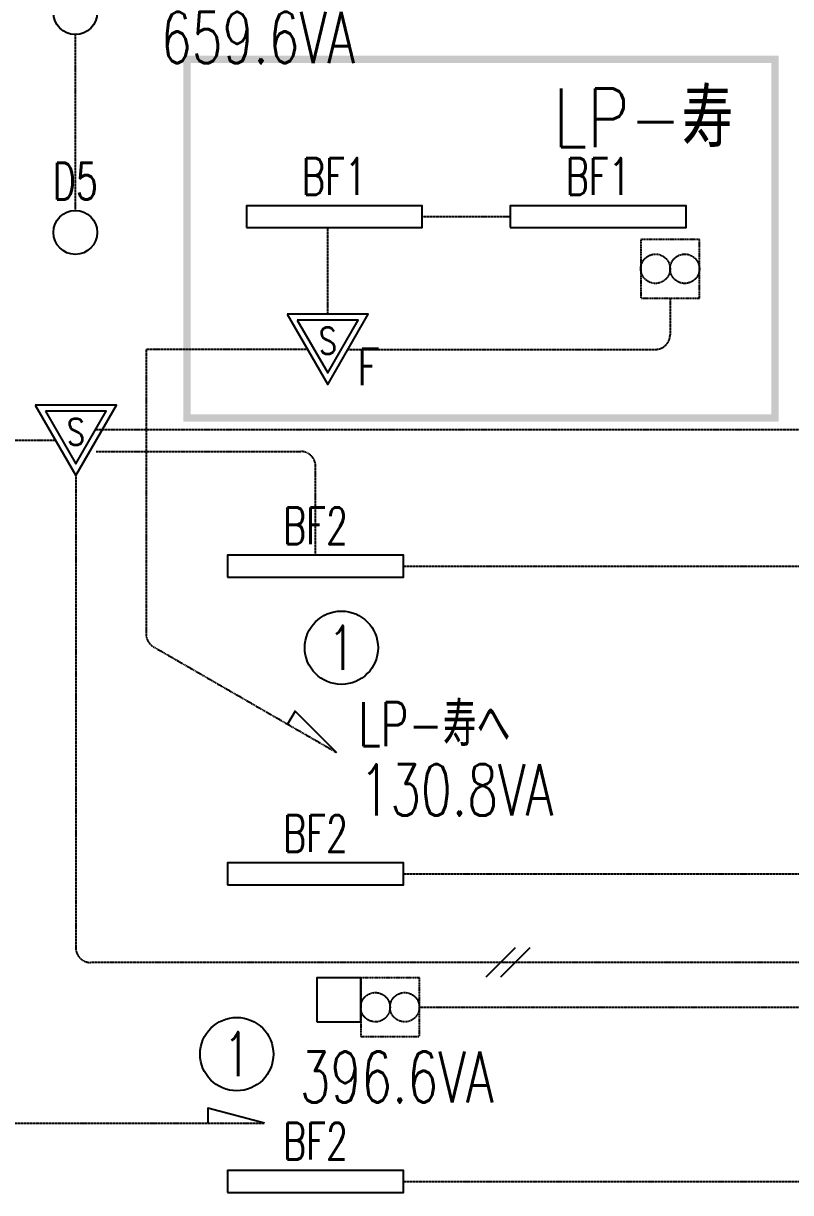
# Model space of a CAD drawing. Header units: millimetres. Extents: x 3999 to 176614, y 1464 to 57550.
# Drawn here: x 113550 to 118784, y 21460 to 29437 of the extents above; entities that cross this region are included whole.
import ezdxf
from ezdxf.enums import TextEntityAlignment as Align

# ---------------------------------------------------------------- set-up
doc = ezdxf.new("R2010")
doc.units = ezdxf.units.MM
doc.header["$LTSCALE"] = 0.2
doc.set_wipeout_variables(frame=1)
for name, pattern in [('CENTER', [50.8, 31.75, -6.35, 6.35, -6.35]), ('HIDDEN', [9.525, 6.35, -3.175]), ('PHANTOM', [63.5, 31.75, -6.35, 6.35, -6.35, 6.35, -6.35])]:
    doc.linetypes.add(name, pattern=pattern)
for name, color, linetype in [('1_シンボル', 2, 'Continuous'), ('1_乗数', 3, 'Continuous'), ('1_回路番号', 4, 'Continuous'), ('1_文字', 3, 'Continuous'), ('1_機器', 7, 'HIDDEN'), ('1_配線_1', 1, 'Continuous'), ('1_配線_4', 1, 'CENTER'), ('1_電源区画', 4, 'Continuous')]:
    doc.layers.add(name, color=color, linetype=linetype)
doc.layers.add('kakure', color=170, linetype='Continuous', plot=False)
doc.styles.add('S', font='simplex.shx', dxfattribs={"width": 0.7, "height": 300, "bigfont": 'extfont2.shx'})
doc.styles.get("Standard").update_dxf_attribs({"font": 'simplex.shx', "width": 0.8, "bigfont": 'extfont2.shx'})

# ---------------------------------------------------------------- blocks, each defined once
blk = doc.blocks.new('L-40WX1B')
at = {"color": 0, "linetype": 'ByBlock'}
blk.add_lwpolyline([(-600, -75), (600, -75), (600, 75), (-600, 75)], close=True, dxfattribs=at)
blk = doc.blocks.new('BF1')
at = {"layer": '1_シンボル', "linetype": 'Continuous', "lineweight": -3}
blk.add_blockref('L-40WX1B', (0, 0), dxfattribs=at)
at = {"layer": 'kakure', "width": 0.7}
blk.add_text('BF1', height=250, dxfattribs=at).set_placement((0, 275), align=Align.MIDDLE)
blk = doc.blocks.new('L-熱ｾﾝｻｰ親')
at = {"color": 0, "linetype": 'ByBlock'}
for points in [[(-277.1, 480), (0, 0), (277.1, 480)], [(-207.8, 440), (0, 80), (207.8, 440)]]:
    blk.add_lwpolyline(points, close=True, dxfattribs=at)
at = {"color": 0, "linetype": 'ByBlock', "width": 0.8}
blk.add_text('S', height=180, dxfattribs=at).set_placement((0, 208.6), align=Align.CENTER)
blk = doc.blocks.new('BF2')
at = {"layer": '1_シンボル', "linetype": 'Continuous', "lineweight": -3}
blk.add_blockref('L-40WX1B', (0, 0), dxfattribs=at)
at = {"layer": 'kakure', "width": 0.7}
blk.add_text('BF2', height=250, dxfattribs=at).set_placement((0, 275), align=Align.MIDDLE)
blk = doc.blocks.new('換気扇')
at = {"color": 0}
blk.add_lwpolyline([(-200, -200), (200, -200), (200, 200), (-200, 200)], close=True, dxfattribs=at)
for centre in [(-100, 0), (100, 0)]:
    blk.add_circle(centre, 100, dxfattribs=at)
blk = doc.blocks.new('C-ｼﾞｬﾝｸｼｮﾝﾎﾞｯｸｽ')
at = {"color": 0, "linetype": 'ByBlock'}
blk.add_lwpolyline([(-150, -150), (150, -150), (150, 150), (-150, 150)], close=True, dxfattribs=at)
blk = doc.blocks.new('L-DL')
at = {"color": 0, "linetype": 'ByBlock'}
blk.add_circle((0, 0), 150, dxfattribs=at)
blk = doc.blocks.new('D5')
at = {"layer": '1_シンボル', "linetype": 'Continuous', "lineweight": -3, "transparency": 33554687}
blk.add_blockref('L-DL', (0, 0), dxfattribs=at)
at = {"layer": 'kakure', "width": 0.7}
blk.add_text('D5', height=250, dxfattribs=at).set_placement((0, 350), align=Align.MIDDLE)

msp = doc.modelspace()

# ---------------------------------------------------------------- linework, layer by layer
at = {"layer": '1_乗数', "linetype": 'Continuous', "lineweight": -3}
for p, q in [((116903.9, 23130.3), (116703.8, 22930.2)), ((117003.9, 23130.3), (116803.8, 22930.2))]:
    msp.add_line(p, q, dxfattribs=at)
at = {"layer": '1_配線_1'}
for points in [[(115686.1, 24463), (115403.2, 24745.8), (115351.5, 24656.2)], [(115193.7, 21933.6), (114807.3, 22037.1), (114807.3, 21933.6)]]:
    msp.add_lwpolyline(points, dxfattribs=at)
at = {"layer": '1_配線_4'}
for p, q in [((113904, 28161.2), (113904, 29361.2)), ((116271, 28118.7), (116871, 28118.7)), ((115625.6, 27453), (115625.6, 28043.7)), ((117961.6, 27563.3), (117961.6, 27313)), ((115487, 27213), (114387, 27213)), ((114387, 27213), (114387, 25270.7)), ((115764.2, 27213), (117861.6, 27213)), ((114046, 26666.7), (120213.5, 26666.7)), ((113768.8, 26591.7), (113468.8, 26591.7)), ((114046, 26516.7), (115442.6, 26516.7)), ((115542.6, 25810), (115542.6, 26416.7)), ((113907.4, 26351.7), (113907.4, 23130.2)), ((116142.6, 25735), (118942.6, 25735)), ((114437, 25184.1), (115686.1, 24463)), ((116142.6, 23635), (118942.6, 23635)), ((119095, 23030.2), (114007.4, 23030.2)), ((116250.8, 22724.9), (119098.9, 22724.9)), ((113468.8, 21933.6), (115193.7, 21933.6)), ((116142.6, 21535), (118942.6, 21535))]:
    msp.add_line(p, q, dxfattribs=at)
for centre, start, end in [((117861.6, 27313), 270, 0), ((115442.6, 26416.7), 0, 90), ((114487, 25270.7), 180, 240), ((114007.4, 23130.2), 180, 270)]:
    msp.add_arc(centre, 100, start, end, dxfattribs=at)
at = {"layer": '1_電源区画', "linetype": 'PHANTOM', "const_width": 50}
msp.add_lwpolyline([(118677.3, 26745), (114664.8, 26745), (114664.8, 29192.5), (118677.3, 29192.5)], close=True, dxfattribs=at)

# ---------------------------------------------------------------- block references
at = {"layer": '1_シンボル'}
for name, p in [('D5', (113904, 29511.2)), ('D5', (113904, 28011.2)), ('BF1', (115671, 28118.7)), ('BF1', (117471, 28118.7)), ('BF2', (115542.6, 25735)), ('BF2', (115542.6, 23635)), ('BF2', (115542.6, 21535))]:
    msp.add_blockref(name, p, dxfattribs=at)
at = {"layer": '1_シンボル', "lineweight": -3}
for p in [(115625.6, 26973), (113907.4, 26351.7)]:
    msp.add_blockref('L-熱ｾﾝｻｰ親', p, dxfattribs=at)
at = {"layer": '1_シンボル', "linetype": 'Continuous'}
msp.add_blockref('C-ｼﾞｬﾝｸｼｮﾝﾎﾞｯｸｽ', (115700.8, 22774.9), dxfattribs=at)
at = {"layer": '1_機器'}
for p in [(117961.6, 27763.3), (116050.8, 22724.9)]:
    msp.add_blockref('換気扇', p, dxfattribs=at)

# ---------------------------------------------------------------- texts
at = {"layer": '1_文字', "lineweight": -3, "width": 0.8}
msp.add_text('F', height=250, dxfattribs=at).set_placement((115825.6, 26893), align=Align.BOTTOM_LEFT)
at = {"layer": '1_文字', "color": 3, "lineweight": -3, "style": 'S', "width": 0.7}
msp.add_text('LP-寿へ', height=300, dxfattribs=at).set_placement((115834.2, 24506.1))
at = {"layer": '1_電源区画', "width": 0.8}
msp.add_text('LP-寿', height=400, dxfattribs=at).set_placement((117777.3, 28792.5), align=Align.MIDDLE_CENTER)
at = {"layer": 'kakure', "color": 210, "lineweight": -3, "width": 0.7}
for s, p in [('659.6VA', (114488, 29165.5)), ('130.8VA', (115842.2, 24032.1)), ('396.6VA', (115434.7, 22073.9))]:
    msp.add_text(s, height=350, dxfattribs=at).set_placement(p)

# ---------------------------------------------------------------- wipeouts: each hides what was drawn before it
msp.add_wipeout([(115004.3, 22696.6), (115002.5, 22696.6), (115000.6, 22696.6), (114998.8, 22696.6), (114997, 22696.5), (114995.1, 22696.5), (114993.3, 22696.4), (114991.5, 22696.3), (114989.6, 22696.2), (114987.8, 22696.1), (114986, 22696), (114984.1, 22695.9), (114982.3, 22695.7), (114980.5, 22695.6), (114978.7, 22695.4), (114976.8, 22695.3), (114975, 22695.1), (114973.2, 22694.9), (114971.4, 22694.7), (114969.6, 22694.5), (114967.7, 22694.2), (114965.9, 22694), (114964.1, 22693.7), (114962.3, 22693.5), (114960.5, 22693.2), (114958.7, 22692.9), (114956.9, 22692.6), (114955.1, 22692.3), (114953.2, 22692), (114951.4, 22691.6), (114949.6, 22691.3), (114947.8, 22690.9), (114946.1, 22690.6), (114944.3, 22690.2), (114942.5, 22689.8), (114940.7, 22689.4), (114938.9, 22689), (114937.1, 22688.6), (114935.3, 22688.2), (114933.6, 22687.7), (114931.8, 22687.3), (114930, 22686.8), (114928.2, 22686.3), (114926.5, 22685.8), (114924.7, 22685.3), (114922.9, 22684.8), (114921.2, 22684.3), (114919.4, 22683.7), (114917.7, 22683.2), (114915.9, 22682.6), (114914.2, 22682.1), (114912.5, 22681.5), (114910.7, 22680.9), (114909, 22680.3), (114907.3, 22679.7), (114905.5, 22679.1), (114903.8, 22678.5), (114902.1, 22677.8), (114900.4, 22677.2), (114898.7, 22676.5), (114897, 22675.8), (114895.3, 22675.1), (114893.6, 22674.4), (114891.9, 22673.7), (114890.2, 22673), (114888.5, 22672.3), (114886.8, 22671.6), (114885.2, 22670.8), (114883.5, 22670), (114881.8, 22669.3), (114880.2, 22668.5), (114878.5, 22667.7), (114876.9, 22666.9), (114875.2, 22666.1), (114873.6, 22665.3), (114872, 22664.4), (114870.3, 22663.6), (114868.7, 22662.7), (114867.1, 22661.9), (114865.5, 22661), (114863.9, 22660.1), (114862.3, 22659.2), (114860.7, 22658.3), (114859.1, 22657.4), (114857.5, 22656.5), (114855.9, 22655.6), (114854.4, 22654.6), (114852.8, 22653.7), (114851.2, 22652.7), (114849.7, 22651.7), (114848.1, 22650.7), (114846.6, 22649.8), (114845.1, 22648.8), (114843.5, 22647.7), (114842, 22646.7), (114840.5, 22645.7), (114839, 22644.7), (114837.5, 22643.6), (114836, 22642.5), (114834.5, 22641.5), (114833, 22640.4), (114831.5, 22639.3), (114830.1, 22638.2), (114828.6, 22637.1), (114827.2, 22636), (114825.7, 22634.9), (114824.3, 22633.7), (114822.8, 22632.6), (114821.4, 22631.5), (114820, 22630.3), (114818.6, 22629.1), (114817.2, 22627.9), (114815.8, 22626.8), (114814.4, 22625.6), (114813, 22624.4), (114811.6, 22623.2), (114810.3, 22621.9), (114808.9, 22620.7), (114807.6, 22619.5), (114806.2, 22618.2), (114804.9, 22617), (114803.5, 22615.7), (114802.2, 22614.4), (114800.9, 22613.2), (114799.6, 22611.9), (114798.3, 22610.6), (114797, 22609.3), (114795.7, 22608), (114794.5, 22606.6), (114793.2, 22605.3), (114792, 22604), (114790.7, 22602.6), (114789.5, 22601.3), (114788.2, 22599.9), (114787, 22598.5), (114785.8, 22597.2), (114784.6, 22595.8), (114783.4, 22594.4), (114782.2, 22593), (114781.1, 22591.6), (114779.9, 22590.2), (114778.7, 22588.8), (114777.6, 22587.3), (114776.4, 22585.9), (114775.3, 22584.5), (114774.2, 22583), (114773.1, 22581.6), (114772, 22580.1), (114770.9, 22578.6), (114769.8, 22577.2), (114768.7, 22575.7), (114767.6, 22574.2), (114766.6, 22572.7), (114765.5, 22571.2), (114764.5, 22569.7), (114763.5, 22568.2), (114762.4, 22566.6), (114761.4, 22565.1), (114760.4, 22563.6), (114759.4, 22562), (114758.4, 22560.5), (114757.5, 22558.9), (114756.5, 22557.4), (114755.6, 22555.8), (114754.6, 22554.2), (114753.7, 22552.7), (114752.8, 22551.1), (114751.8, 22549.5), (114750.9, 22547.9), (114750.1, 22546.3), (114749.2, 22544.7), (114748.3, 22543.1), (114747.4, 22541.5), (114746.6, 22539.8), (114745.7, 22538.2), (114744.9, 22536.6), (114744.1, 22534.9), (114743.3, 22533.3), (114742.5, 22531.6), (114741.7, 22530), (114740.9, 22528.3), (114740.1, 22526.7), (114739.4, 22525), (114738.6, 22523.3), (114737.9, 22521.7), (114737.2, 22520), (114736.4, 22518.3), (114735.7, 22516.6), (114735, 22514.9), (114734.4, 22513.2), (114733.7, 22511.5), (114733, 22509.8), (114732.4, 22508.1), (114731.7, 22506.4), (114731.1, 22504.6), (114730.5, 22502.9), (114729.9, 22501.2), (114729.3, 22499.5), (114728.7, 22497.7), (114728.1, 22496), (114727.5, 22494.2), (114727, 22492.5), (114726.4, 22490.7), (114725.9, 22489), (114725.4, 22487.2), (114724.9, 22485.5), (114724.4, 22483.7), (114723.9, 22481.9), (114723.4, 22480.2), (114722.9, 22478.4), (114722.5, 22476.6), (114722, 22474.8), (114721.6, 22473.1), (114721.2, 22471.3), (114720.8, 22469.5), (114720.4, 22467.7), (114720, 22465.9), (114719.6, 22464.1), (114719.2, 22462.3), (114718.9, 22460.5), (114718.5, 22458.7), (114718.2, 22456.9), (114717.9, 22455.1), (114717.6, 22453.3), (114717.3, 22451.5), (114717, 22449.7), (114716.7, 22447.9), (114716.4, 22446.1), (114716.2, 22444.3), (114715.9, 22442.4), (114715.7, 22440.6), (114715.5, 22438.8), (114715.3, 22437), (114715.1, 22435.2), (114714.9, 22433.3), (114714.7, 22431.5), (114714.6, 22429.7), (114714.4, 22427.9), (114714.3, 22426), (114714.2, 22424.2), (114714.1, 22422.4), (114713.9, 22420.5), (114713.9, 22418.7), (114713.8, 22416.9), (114713.7, 22415.1), (114713.6, 22413.2), (114713.6, 22411.4), (114713.6, 22409.6), (114713.5, 22407.7), (114713.5, 22405.9), (114713.5, 22404.1), (114713.5, 22402.2), (114713.6, 22400.4), (114713.6, 22398.6), (114713.6, 22396.7), (114713.7, 22394.9), (114713.8, 22393.1), (114713.9, 22391.2), (114713.9, 22389.4), (114714.1, 22387.6), (114714.2, 22385.7), (114714.3, 22383.9), (114714.4, 22382.1), (114714.6, 22380.3), (114714.7, 22378.4), (114714.9, 22376.6), (114715.1, 22374.8), (114715.3, 22373), (114715.5, 22371.1), (114715.7, 22369.3), (114715.9, 22367.5), (114716.2, 22365.7), (114716.4, 22363.9), (114716.7, 22362.1), (114717, 22360.3), (114717.3, 22358.4), (114717.6, 22356.6), (114717.9, 22354.8), (114718.2, 22353), (114718.5, 22351.2), (114718.9, 22349.4), (114719.2, 22347.6), (114719.6, 22345.8), (114720, 22344), (114720.4, 22342.2), (114720.8, 22340.5), (114721.2, 22338.7), (114721.6, 22336.9), (114722, 22335.1), (114722.5, 22333.3), (114722.9, 22331.6), (114723.4, 22329.8), (114723.9, 22328), (114724.4, 22326.2), (114724.9, 22324.5), (114725.4, 22322.7), (114725.9, 22321), (114726.4, 22319.2), (114727, 22317.5), (114727.5, 22315.7), (114728.1, 22314), (114728.7, 22312.2), (114729.3, 22310.5), (114729.9, 22308.8), (114730.5, 22307), (114731.1, 22305.3), (114731.7, 22303.6), (114732.4, 22301.9), (114733, 22300.2), (114733.7, 22298.5), (114734.4, 22296.8), (114735, 22295.1), (114735.7, 22293.4), (114736.4, 22291.7), (114737.2, 22290), (114737.9, 22288.3), (114738.6, 22286.6), (114739.4, 22284.9), (114740.1, 22283.3), (114740.9, 22281.6), (114741.7, 22280), (114742.5, 22278.3), (114743.3, 22276.7), (114744.1, 22275), (114744.9, 22273.4), (114745.7, 22271.7), (114746.6, 22270.1), (114747.4, 22268.5), (114748.3, 22266.9), (114749.2, 22265.3), (114750.1, 22263.7), (114750.9, 22262.1), (114751.8, 22260.5), (114752.8, 22258.9), (114753.7, 22257.3), (114754.6, 22255.7), (114755.6, 22254.1), (114756.5, 22252.6), (114757.5, 22251), (114758.4, 22249.5), (114759.4, 22247.9), (114760.4, 22246.4), (114761.4, 22244.8), (114762.4, 22243.3), (114763.5, 22241.8), (114764.5, 22240.3), (114765.5, 22238.8), (114766.6, 22237.3), (114767.6, 22235.8), (114768.7, 22234.3), (114769.8, 22232.8), (114770.9, 22231.3), (114772, 22229.9), (114773.1, 22228.4), (114774.2, 22226.9), (114775.3, 22225.5), (114776.4, 22224), (114777.6, 22222.6), (114778.7, 22221.2), (114779.9, 22219.8), (114781.1, 22218.4), (114782.2, 22216.9), (114783.4, 22215.6), (114784.6, 22214.2), (114785.8, 22212.8), (114787, 22211.4), (114788.2, 22210), (114789.5, 22208.7), (114790.7, 22207.3), (114792, 22206), (114793.2, 22204.6), (114794.5, 22203.3), (114795.7, 22202), (114797, 22200.7), (114798.3, 22199.4), (114799.6, 22198.1), (114800.9, 22196.8), (114802.2, 22195.5), (114803.5, 22194.2), (114804.9, 22193), (114806.2, 22191.7), (114807.6, 22190.5), (114808.9, 22189.2), (114810.3, 22188), (114811.6, 22186.8), (114813, 22185.6), (114814.4, 22184.4), (114815.8, 22183.2), (114817.2, 22182), (114818.6, 22180.8), (114820, 22179.7), (114821.4, 22178.5), (114822.8, 22177.3), (114824.3, 22176.2), (114825.7, 22175.1), (114827.2, 22174), (114828.6, 22172.8), (114830.1, 22171.7), (114831.5, 22170.6), (114833, 22169.6), (114834.5, 22168.5), (114836, 22167.4), (114837.5, 22166.3), (114839, 22165.3), (114840.5, 22164.3), (114842, 22163.2), (114843.5, 22162.2), (114845.1, 22161.2), (114846.6, 22160.2), (114848.1, 22159.2), (114849.7, 22158.2), (114851.2, 22157.2), (114852.8, 22156.3), (114854.4, 22155.3), (114855.9, 22154.4), (114857.5, 22153.5), (114859.1, 22152.5), (114860.7, 22151.6), (114862.3, 22150.7), (114863.9, 22149.8), (114865.5, 22148.9), (114867.1, 22148.1), (114868.7, 22147.2), (114870.3, 22146.4), (114872, 22145.5), (114873.6, 22144.7), (114875.2, 22143.9), (114876.9, 22143), (114878.5, 22142.2), (114880.2, 22141.5), (114881.8, 22140.7), (114883.5, 22139.9), (114885.2, 22139.1), (114886.8, 22138.4), (114888.5, 22137.7), (114890.2, 22136.9), (114891.9, 22136.2), (114893.6, 22135.5), (114895.3, 22134.8), (114897, 22134.1), (114898.7, 22133.5), (114900.4, 22132.8), (114902.1, 22132.1), (114903.8, 22131.5), (114905.5, 22130.9), (114907.3, 22130.2), (114909, 22129.6), (114910.7, 22129), (114912.5, 22128.4), (114914.2, 22127.9), (114915.9, 22127.3), (114917.7, 22126.7), (114919.4, 22126.2), (114921.2, 22125.7), (114922.9, 22125.1), (114924.7, 22124.6), (114926.5, 22124.1), (114928.2, 22123.6), (114930, 22123.2), (114931.8, 22122.7), (114933.6, 22122.2), (114935.3, 22121.8), (114937.1, 22121.4), (114938.9, 22120.9), (114940.7, 22120.5), (114942.5, 22120.1), (114944.3, 22119.7), (114946.1, 22119.4), (114947.8, 22119), (114949.6, 22118.6), (114951.4, 22118.3), (114953.2, 22118), (114955.1, 22117.7), (114956.9, 22117.3), (114958.7, 22117), (114960.5, 22116.8), (114962.3, 22116.5), (114964.1, 22116.2), (114965.9, 22116), (114967.7, 22115.7), (114969.6, 22115.5), (114971.4, 22115.3), (114973.2, 22115.1), (114975, 22114.9), (114976.8, 22114.7), (114978.7, 22114.5), (114980.5, 22114.4), (114982.3, 22114.2), (114984.1, 22114.1), (114986, 22113.9), (114987.8, 22113.8), (114989.6, 22113.7), (114991.5, 22113.6), (114993.3, 22113.6), (114995.1, 22113.5), (114997, 22113.4), (114998.8, 22113.4), (115000.6, 22113.3), (115002.5, 22113.3), (115004.3, 22113.3), (115006.1, 22113.3), (115007.9, 22113.3), (115009.8, 22113.3), (115011.6, 22113.4), (115013.4, 22113.4), (115015.3, 22113.5), (115017.1, 22113.6), (115018.9, 22113.6), (115020.8, 22113.7), (115022.6, 22113.8), (115024.4, 22113.9), (115026.3, 22114.1), (115028.1, 22114.2), (115029.9, 22114.4), (115031.7, 22114.5), (115033.6, 22114.7), (115035.4, 22114.9), (115037.2, 22115.1), (115039, 22115.3), (115040.8, 22115.5), (115042.7, 22115.7), (115044.5, 22116), (115046.3, 22116.2), (115048.1, 22116.5), (115049.9, 22116.8), (115051.7, 22117), (115053.5, 22117.3), (115055.3, 22117.7), (115057.1, 22118), (115059, 22118.3), (115060.8, 22118.6), (115062.6, 22119), (115064.3, 22119.4), (115066.1, 22119.7), (115067.9, 22120.1), (115069.7, 22120.5), (115071.5, 22120.9), (115073.3, 22121.4), (115075.1, 22121.8), (115076.8, 22122.2), (115078.6, 22122.7), (115080.4, 22123.2), (115082.2, 22123.6), (115083.9, 22124.1), (115085.7, 22124.6), (115087.5, 22125.1), (115089.2, 22125.7), (115091, 22126.2), (115092.7, 22126.7), (115094.5, 22127.3), (115096.2, 22127.9), (115097.9, 22128.4), (115099.7, 22129), (115101.4, 22129.6), (115103.1, 22130.2), (115104.9, 22130.9), (115106.6, 22131.5), (115108.3, 22132.1), (115110, 22132.8), (115111.7, 22133.5), (115113.4, 22134.1), (115115.1, 22134.8), (115116.8, 22135.5), (115118.5, 22136.2), (115120.2, 22136.9), (115121.9, 22137.7), (115123.6, 22138.4), (115125.2, 22139.1), (115126.9, 22139.9), (115128.6, 22140.7), (115130.2, 22141.5), (115131.9, 22142.2), (115133.5, 22143), (115135.2, 22143.9), (115136.8, 22144.7), (115138.4, 22145.5), (115140.1, 22146.4), (115141.7, 22147.2), (115143.3, 22148.1), (115144.9, 22148.9), (115146.5, 22149.8), (115148.1, 22150.7), (115149.7, 22151.6), (115151.3, 22152.5), (115152.9, 22153.5), (115154.5, 22154.4), (115156, 22155.3), (115157.6, 22156.3), (115159.2, 22157.2), (115160.7, 22158.2), (115162.3, 22159.2), (115163.8, 22160.2), (115165.3, 22161.2), (115166.9, 22162.2), (115168.4, 22163.2), (115169.9, 22164.3), (115171.4, 22165.3), (115172.9, 22166.3), (115174.4, 22167.4), (115175.9, 22168.5), (115177.4, 22169.6), (115178.9, 22170.6), (115180.3, 22171.7), (115181.8, 22172.8), (115183.2, 22174), (115184.7, 22175.1), (115186.1, 22176.2), (115187.6, 22177.3), (115189, 22178.5), (115190.4, 22179.7), (115191.8, 22180.8), (115193.2, 22182), (115194.6, 22183.2), (115196, 22184.4), (115197.4, 22185.6), (115198.8, 22186.8), (115200.1, 22188), (115201.5, 22189.2), (115202.8, 22190.5), (115204.2, 22191.7), (115205.5, 22193), (115206.9, 22194.2), (115208.2, 22195.5), (115209.5, 22196.8), (115210.8, 22198.1), (115212.1, 22199.4), (115213.4, 22200.7), (115214.7, 22202), (115215.9, 22203.3), (115217.2, 22204.6), (115218.4, 22206), (115219.7, 22207.3), (115220.9, 22208.7), (115222.2, 22210), (115223.4, 22211.4), (115224.6, 22212.8), (115225.8, 22214.2), (115227, 22215.6), (115228.2, 22216.9), (115229.3, 22218.4), (115230.5, 22219.8), (115231.7, 22221.2), (115232.8, 22222.6), (115234, 22224), (115235.1, 22225.5), (115236.2, 22226.9), (115237.3, 22228.4), (115238.4, 22229.9), (115239.5, 22231.3), (115240.6, 22232.8), (115241.7, 22234.3), (115242.8, 22235.8), (115243.8, 22237.3), (115244.9, 22238.8), (115245.9, 22240.3), (115246.9, 22241.8), (115248, 22243.3), (115249, 22244.8), (115250, 22246.4), (115251, 22247.9), (115252, 22249.5), (115252.9, 22251), (115253.9, 22252.6), (115254.8, 22254.1), (115255.8, 22255.7), (115256.7, 22257.3), (115257.6, 22258.9), (115258.6, 22260.5), (115259.5, 22262.1), (115260.3, 22263.7), (115261.2, 22265.3), (115262.1, 22266.9), (115263, 22268.5), (115263.8, 22270.1), (115264.7, 22271.7), (115265.5, 22273.4), (115266.3, 22275), (115267.1, 22276.7), (115267.9, 22278.3), (115268.7, 22280), (115269.5, 22281.6), (115270.3, 22283.3), (115271, 22284.9), (115271.8, 22286.6), (115272.5, 22288.3), (115273.2, 22290), (115274, 22291.7), (115274.7, 22293.4), (115275.4, 22295.1), (115276, 22296.8), (115276.7, 22298.5), (115277.4, 22300.2), (115278, 22301.9), (115278.7, 22303.6), (115279.3, 22305.3), (115279.9, 22307), (115280.5, 22308.8), (115281.1, 22310.5), (115281.7, 22312.2), (115282.3, 22314), (115282.9, 22315.7), (115283.4, 22317.5), (115284, 22319.2), (115284.5, 22321), (115285, 22322.7), (115285.5, 22324.5), (115286, 22326.2), (115286.5, 22328), (115287, 22329.8), (115287.5, 22331.6), (115287.9, 22333.3), (115288.4, 22335.1), (115288.8, 22336.9), (115289.2, 22338.7), (115289.6, 22340.5), (115290, 22342.2), (115290.4, 22344), (115290.8, 22345.8), (115291.2, 22347.6), (115291.5, 22349.4), (115291.9, 22351.2), (115292.2, 22353), (115292.5, 22354.8), (115292.8, 22356.6), (115293.1, 22358.4), (115293.4, 22360.3), (115293.7, 22362.1), (115294, 22363.9), (115294.2, 22365.7), (115294.5, 22367.5), (115294.7, 22369.3), (115294.9, 22371.1), (115295.1, 22373), (115295.3, 22374.8), (115295.5, 22376.6), (115295.7, 22378.4), (115295.8, 22380.3), (115296, 22382.1), (115296.1, 22383.9), (115296.2, 22385.7), (115296.3, 22387.6), (115296.5, 22389.4), (115296.5, 22391.2), (115296.6, 22393.1), (115296.7, 22394.9), (115296.8, 22396.7), (115296.8, 22398.6), (115296.8, 22400.4), (115296.9, 22402.2), (115296.9, 22404.1), (115296.9, 22405.9), (115296.9, 22407.7), (115296.8, 22409.6), (115296.8, 22411.4), (115296.8, 22413.2), (115296.7, 22415.1), (115296.6, 22416.9), (115296.5, 22418.7), (115296.5, 22420.5), (115296.3, 22422.4), (115296.2, 22424.2), (115296.1, 22426), (115296, 22427.9), (115295.8, 22429.7), (115295.7, 22431.5), (115295.5, 22433.3), (115295.3, 22435.2), (115295.1, 22437), (115294.9, 22438.8), (115294.7, 22440.6), (115294.5, 22442.4), (115294.2, 22444.3), (115294, 22446.1), (115293.7, 22447.9), (115293.4, 22449.7), (115293.1, 22451.5), (115292.8, 22453.3), (115292.5, 22455.1), (115292.2, 22456.9), (115291.9, 22458.7), (115291.5, 22460.5), (115291.2, 22462.3), (115290.8, 22464.1), (115290.4, 22465.9), (115290, 22467.7), (115289.6, 22469.5), (115289.2, 22471.3), (115288.8, 22473.1), (115288.4, 22474.8), (115287.9, 22476.6), (115287.5, 22478.4), (115287, 22480.2), (115286.5, 22481.9), (115286, 22483.7), (115285.5, 22485.5), (115285, 22487.2), (115284.5, 22489), (115284, 22490.7), (115283.4, 22492.5), (115282.9, 22494.2), (115282.3, 22496), (115281.7, 22497.7), (115281.1, 22499.5), (115280.5, 22501.2), (115279.9, 22502.9), (115279.3, 22504.6), (115278.7, 22506.4), (115278, 22508.1), (115277.4, 22509.8), (115276.7, 22511.5), (115276, 22513.2), (115275.4, 22514.9), (115274.7, 22516.6), (115274, 22518.3), (115273.2, 22520), (115272.5, 22521.7), (115271.8, 22523.3), (115271, 22525), (115270.3, 22526.7), (115269.5, 22528.3), (115268.7, 22530), (115267.9, 22531.6), (115267.1, 22533.3), (115266.3, 22534.9), (115265.5, 22536.6), (115264.7, 22538.2), (115263.8, 22539.8), (115263, 22541.5), (115262.1, 22543.1), (115261.2, 22544.7), (115260.3, 22546.3), (115259.5, 22547.9), (115258.6, 22549.5), (115257.6, 22551.1), (115256.7, 22552.7), (115255.8, 22554.2), (115254.8, 22555.8), (115253.9, 22557.4), (115252.9, 22558.9), (115252, 22560.5), (115251, 22562), (115250, 22563.6), (115249, 22565.1), (115248, 22566.6), (115246.9, 22568.2), (115245.9, 22569.7), (115244.9, 22571.2), (115243.8, 22572.7), (115242.8, 22574.2), (115241.7, 22575.7), (115240.6, 22577.2), (115239.5, 22578.6), (115238.4, 22580.1), (115237.3, 22581.6), (115236.2, 22583), (115235.1, 22584.5), (115234, 22585.9), (115232.8, 22587.3), (115231.7, 22588.8), (115230.5, 22590.2), (115229.3, 22591.6), (115228.2, 22593), (115227, 22594.4), (115225.8, 22595.8), (115224.6, 22597.2), (115223.4, 22598.5), (115222.2, 22599.9), (115220.9, 22601.3), (115219.7, 22602.6), (115218.4, 22604), (115217.2, 22605.3), (115215.9, 22606.6), (115214.7, 22608), (115213.4, 22609.3), (115212.1, 22610.6), (115210.8, 22611.9), (115209.5, 22613.2), (115208.2, 22614.4), (115206.9, 22615.7), (115205.5, 22617), (115204.2, 22618.2), (115202.8, 22619.5), (115201.5, 22620.7), (115200.1, 22621.9), (115198.8, 22623.2), (115197.4, 22624.4), (115196, 22625.6), (115194.6, 22626.8), (115193.2, 22627.9), (115191.8, 22629.1), (115190.4, 22630.3), (115189, 22631.5), (115187.6, 22632.6), (115186.1, 22633.7), (115184.7, 22634.9), (115183.2, 22636), (115181.8, 22637.1), (115180.3, 22638.2), (115178.9, 22639.3), (115177.4, 22640.4), (115175.9, 22641.5), (115174.4, 22642.5), (115172.9, 22643.6), (115171.4, 22644.7), (115169.9, 22645.7), (115168.4, 22646.7), (115166.9, 22647.7), (115165.3, 22648.8), (115163.8, 22649.8), (115162.3, 22650.7), (115160.7, 22651.7), (115159.2, 22652.7), (115157.6, 22653.7), (115156, 22654.6), (115154.5, 22655.6), (115152.9, 22656.5), (115151.3, 22657.4), (115149.7, 22658.3), (115148.1, 22659.2), (115146.5, 22660.1), (115144.9, 22661), (115143.3, 22661.9), (115141.7, 22662.7), (115140.1, 22663.6), (115138.4, 22664.4), (115136.8, 22665.3), (115135.2, 22666.1), (115133.5, 22666.9), (115131.9, 22667.7), (115130.2, 22668.5), (115128.6, 22669.3), (115126.9, 22670), (115125.2, 22670.8), (115123.6, 22671.6), (115121.9, 22672.3), (115120.2, 22673), (115118.5, 22673.7), (115116.8, 22674.4), (115115.1, 22675.1), (115113.4, 22675.8), (115111.7, 22676.5), (115110, 22677.2), (115108.3, 22677.8), (115106.6, 22678.5), (115104.9, 22679.1), (115103.1, 22679.7), (115101.4, 22680.3), (115099.7, 22680.9), (115097.9, 22681.5), (115096.2, 22682.1), (115094.5, 22682.6), (115092.7, 22683.2), (115091, 22683.7), (115089.2, 22684.3), (115087.5, 22684.8), (115085.7, 22685.3), (115083.9, 22685.8), (115082.2, 22686.3), (115080.4, 22686.8), (115078.6, 22687.3), (115076.8, 22687.7), (115075.1, 22688.2), (115073.3, 22688.6), (115071.5, 22689), (115069.7, 22689.4), (115067.9, 22689.8), (115066.1, 22690.2), (115064.3, 22690.6), (115062.6, 22690.9), (115060.8, 22691.3), (115059, 22691.6), (115057.1, 22692), (115055.3, 22692.3), (115053.5, 22692.6), (115051.7, 22692.9), (115049.9, 22693.2), (115048.1, 22693.5), (115046.3, 22693.7), (115044.5, 22694), (115042.7, 22694.2), (115040.8, 22694.5), (115039, 22694.7), (115037.2, 22694.9), (115035.4, 22695.1), (115033.6, 22695.3), (115031.7, 22695.4), (115029.9, 22695.6), (115028.1, 22695.7), (115026.3, 22695.9), (115024.4, 22696), (115022.6, 22696.1), (115020.8, 22696.2), (115018.9, 22696.3), (115017.1, 22696.4), (115015.3, 22696.5), (115013.4, 22696.5), (115011.6, 22696.6), (115009.8, 22696.6), (115007.9, 22696.6), (115006.1, 22696.6)])

# ---------------------------------------------------------------- next in the draw order: linework, layer by layer
at = {"layer": '1_回路番号'}
msp.add_circle((115005.2, 22405), 250, dxfattribs=at)

# ---------------------------------------------------------------- next in the draw order: texts
at = {"layer": '1_回路番号', "linetype": 'Continuous', "lineweight": 0, "width": 0.7}
msp.add_text('1', height=300, dxfattribs=at).set_placement((115005.2, 22405), align=Align.MIDDLE)

# ---------------------------------------------------------------- next in the draw order: wipeouts: each hides what was drawn before it
msp.add_wipeout([(115718.2, 25469.2), (115716.4, 25469.2), (115714.6, 25469.2), (115712.7, 25469.1), (115710.9, 25469.1), (115709.1, 25469), (115707.2, 25469), (115705.4, 25468.9), (115703.6, 25468.8), (115701.7, 25468.7), (115699.9, 25468.6), (115698.1, 25468.5), (115696.3, 25468.3), (115694.4, 25468.2), (115692.6, 25468), (115690.8, 25467.8), (115689, 25467.6), (115687.1, 25467.5), (115685.3, 25467.2), (115683.5, 25467), (115681.7, 25466.8), (115679.9, 25466.6), (115678.1, 25466.3), (115676.2, 25466), (115674.4, 25465.8), (115672.6, 25465.5), (115670.8, 25465.2), (115669, 25464.9), (115667.2, 25464.6), (115665.4, 25464.2), (115663.6, 25463.9), (115661.8, 25463.5), (115660, 25463.2), (115658.2, 25462.8), (115656.4, 25462.4), (115654.6, 25462), (115652.8, 25461.6), (115651.1, 25461.2), (115649.3, 25460.7), (115647.5, 25460.3), (115645.7, 25459.8), (115644, 25459.4), (115642.2, 25458.9), (115640.4, 25458.4), (115638.7, 25457.9), (115636.9, 25457.4), (115635.1, 25456.9), (115633.4, 25456.3), (115631.6, 25455.8), (115629.9, 25455.2), (115628.1, 25454.7), (115626.4, 25454.1), (115624.7, 25453.5), (115622.9, 25452.9), (115621.2, 25452.3), (115619.5, 25451.7), (115617.8, 25451), (115616.1, 25450.4), (115614.3, 25449.7), (115612.6, 25449.1), (115610.9, 25448.4), (115609.2, 25447.7), (115607.5, 25447), (115605.8, 25446.3), (115604.2, 25445.6), (115602.5, 25444.9), (115600.8, 25444.1), (115599.1, 25443.4), (115597.5, 25442.6), (115595.8, 25441.8), (115594.1, 25441.1), (115592.5, 25440.3), (115590.8, 25439.5), (115589.2, 25438.7), (115587.6, 25437.8), (115585.9, 25437), (115584.3, 25436.2), (115582.7, 25435.3), (115581.1, 25434.5), (115579.4, 25433.6), (115577.8, 25432.7), (115576.2, 25431.8), (115574.6, 25430.9), (115573, 25430), (115571.5, 25429.1), (115569.9, 25428.1), (115568.3, 25427.2), (115566.8, 25426.2), (115565.2, 25425.3), (115563.6, 25424.3), (115562.1, 25423.3), (115560.6, 25422.3), (115559, 25421.3), (115557.5, 25420.3), (115556, 25419.3), (115554.4, 25418.3), (115552.9, 25417.2), (115551.4, 25416.2), (115549.9, 25415.1), (115548.5, 25414), (115547, 25413), (115545.5, 25411.9), (115544, 25410.8), (115542.6, 25409.7), (115541.1, 25408.6), (115539.7, 25407.4), (115538.2, 25406.3), (115536.8, 25405.2), (115535.4, 25404), (115533.9, 25402.9), (115532.5, 25401.7), (115531.1, 25400.5), (115529.7, 25399.3), (115528.3, 25398.1), (115527, 25396.9), (115525.6, 25395.7), (115524.2, 25394.5), (115522.9, 25393.3), (115521.5, 25392), (115520.2, 25390.8), (115518.8, 25389.5), (115517.5, 25388.3), (115516.2, 25387), (115514.9, 25385.7), (115513.6, 25384.4), (115512.3, 25383.1), (115511, 25381.8), (115509.7, 25380.5), (115508.4, 25379.2), (115507.2, 25377.9), (115505.9, 25376.5), (115504.7, 25375.2), (115503.4, 25373.8), (115502.2, 25372.5), (115501, 25371.1), (115499.8, 25369.7), (115498.6, 25368.4), (115497.4, 25367), (115496.2, 25365.6), (115495, 25364.2), (115493.8, 25362.8), (115492.7, 25361.3), (115491.5, 25359.9), (115490.4, 25358.5), (115489.2, 25357), (115488.1, 25355.6), (115487, 25354.1), (115485.9, 25352.7), (115484.8, 25351.2), (115483.7, 25349.7), (115482.6, 25348.2), (115481.6, 25346.8), (115480.5, 25345.3), (115479.5, 25343.8), (115478.4, 25342.2), (115477.4, 25340.7), (115476.4, 25339.2), (115475.4, 25337.7), (115474.4, 25336.1), (115473.4, 25334.6), (115472.4, 25333.1), (115471.4, 25331.5), (115470.5, 25329.9), (115469.5, 25328.4), (115468.6, 25326.8), (115467.6, 25325.2), (115466.7, 25323.6), (115465.8, 25322.1), (115464.9, 25320.5), (115464, 25318.9), (115463.1, 25317.3), (115462.2, 25315.6), (115461.4, 25314), (115460.5, 25312.4), (115459.7, 25310.8), (115458.9, 25309.1), (115458, 25307.5), (115457.2, 25305.9), (115456.4, 25304.2), (115455.6, 25302.6), (115454.9, 25300.9), (115454.1, 25299.2), (115453.3, 25297.6), (115452.6, 25295.9), (115451.8, 25294.2), (115451.1, 25292.5), (115450.4, 25290.9), (115449.7, 25289.2), (115449, 25287.5), (115448.3, 25285.8), (115447.6, 25284.1), (115447, 25282.4), (115446.3, 25280.6), (115445.7, 25278.9), (115445, 25277.2), (115444.4, 25275.5), (115443.8, 25273.8), (115443.2, 25272), (115442.6, 25270.3), (115442, 25268.5), (115441.5, 25266.8), (115440.9, 25265.1), (115440.4, 25263.3), (115439.8, 25261.6), (115439.3, 25259.8), (115438.8, 25258), (115438.3, 25256.3), (115437.8, 25254.5), (115437.3, 25252.7), (115436.9, 25251), (115436.4, 25249.2), (115436, 25247.4), (115435.5, 25245.6), (115435.1, 25243.9), (115434.7, 25242.1), (115434.3, 25240.3), (115433.9, 25238.5), (115433.5, 25236.7), (115433.2, 25234.9), (115432.8, 25233.1), (115432.5, 25231.3), (115432.1, 25229.5), (115431.8, 25227.7), (115431.5, 25225.9), (115431.2, 25224.1), (115430.9, 25222.3), (115430.7, 25220.5), (115430.4, 25218.6), (115430.1, 25216.8), (115429.9, 25215), (115429.7, 25213.2), (115429.4, 25211.4), (115429.2, 25209.6), (115429, 25207.7), (115428.9, 25205.9), (115428.7, 25204.1), (115428.5, 25202.3), (115428.4, 25200.4), (115428.2, 25198.6), (115428.1, 25196.8), (115428, 25194.9), (115427.9, 25193.1), (115427.8, 25191.3), (115427.7, 25189.5), (115427.7, 25187.6), (115427.6, 25185.8), (115427.6, 25184), (115427.5, 25182.1), (115427.5, 25180.3), (115427.5, 25178.5), (115427.5, 25176.6), (115427.5, 25174.8), (115427.5, 25173), (115427.6, 25171.1), (115427.6, 25169.3), (115427.7, 25167.5), (115427.7, 25165.6), (115427.8, 25163.8), (115427.9, 25162), (115428, 25160.1), (115428.1, 25158.3), (115428.2, 25156.5), (115428.4, 25154.7), (115428.5, 25152.8), (115428.7, 25151), (115428.9, 25149.2), (115429, 25147.4), (115429.2, 25145.5), (115429.4, 25143.7), (115429.7, 25141.9), (115429.9, 25140.1), (115430.1, 25138.3), (115430.4, 25136.5), (115430.7, 25134.6), (115430.9, 25132.8), (115431.2, 25131), (115431.5, 25129.2), (115431.8, 25127.4), (115432.1, 25125.6), (115432.5, 25123.8), (115432.8, 25122), (115433.2, 25120.2), (115433.5, 25118.4), (115433.9, 25116.6), (115434.3, 25114.8), (115434.7, 25113), (115435.1, 25111.2), (115435.5, 25109.5), (115436, 25107.7), (115436.4, 25105.9), (115436.9, 25104.1), (115437.3, 25102.4), (115437.8, 25100.6), (115438.3, 25098.8), (115438.8, 25097.1), (115439.3, 25095.3), (115439.8, 25093.5), (115440.4, 25091.8), (115440.9, 25090), (115441.5, 25088.3), (115442, 25086.5), (115442.6, 25084.8), (115443.2, 25083.1), (115443.8, 25081.3), (115444.4, 25079.6), (115445, 25077.9), (115445.7, 25076.2), (115446.3, 25074.4), (115447, 25072.7), (115447.6, 25071), (115448.3, 25069.3), (115449, 25067.6), (115449.7, 25065.9), (115450.4, 25064.2), (115451.1, 25062.6), (115451.8, 25060.9), (115452.6, 25059.2), (115453.3, 25057.5), (115454.1, 25055.9), (115454.9, 25054.2), (115455.6, 25052.5), (115456.4, 25050.9), (115457.2, 25049.2), (115458, 25047.6), (115458.9, 25045.9), (115459.7, 25044.3), (115460.5, 25042.7), (115461.4, 25041.1), (115462.2, 25039.4), (115463.1, 25037.8), (115464, 25036.2), (115464.9, 25034.6), (115465.8, 25033), (115466.7, 25031.4), (115467.6, 25029.9), (115468.6, 25028.3), (115469.5, 25026.7), (115470.5, 25025.2), (115471.4, 25023.6), (115472.4, 25022), (115473.4, 25020.5), (115474.4, 25018.9), (115475.4, 25017.4), (115476.4, 25015.9), (115477.4, 25014.4), (115478.4, 25012.8), (115479.5, 25011.3), (115480.5, 25009.8), (115481.6, 25008.3), (115482.6, 25006.9), (115483.7, 25005.4), (115484.8, 25003.9), (115485.9, 25002.4), (115487, 25001), (115488.1, 24999.5), (115489.2, 24998.1), (115490.4, 24996.6), (115491.5, 24995.2), (115492.7, 24993.8), (115493.8, 24992.3), (115495, 24990.9), (115496.2, 24989.5), (115497.4, 24988.1), (115498.6, 24986.7), (115499.8, 24985.4), (115501, 24984), (115502.2, 24982.6), (115503.4, 24981.3), (115504.7, 24979.9), (115505.9, 24978.6), (115507.2, 24977.2), (115508.4, 24975.9), (115509.7, 24974.6), (115511, 24973.3), (115512.3, 24972), (115513.6, 24970.7), (115514.9, 24969.4), (115516.2, 24968.1), (115517.5, 24966.8), (115518.8, 24965.6), (115520.2, 24964.3), (115521.5, 24963.1), (115522.9, 24961.8), (115524.2, 24960.6), (115525.6, 24959.4), (115527, 24958.2), (115528.3, 24957), (115529.7, 24955.8), (115531.1, 24954.6), (115532.5, 24953.4), (115533.9, 24952.2), (115535.4, 24951.1), (115536.8, 24949.9), (115538.2, 24948.8), (115539.7, 24947.6), (115541.1, 24946.5), (115542.6, 24945.4), (115544, 24944.3), (115545.5, 24943.2), (115547, 24942.1), (115548.5, 24941), (115549.9, 24940), (115551.4, 24938.9), (115552.9, 24937.9), (115554.4, 24936.8), (115556, 24935.8), (115557.5, 24934.8), (115559, 24933.8), (115560.6, 24932.8), (115562.1, 24931.8), (115563.6, 24930.8), (115565.2, 24929.8), (115566.8, 24928.9), (115568.3, 24927.9), (115569.9, 24927), (115571.5, 24926), (115573, 24925.1), (115574.6, 24924.2), (115576.2, 24923.3), (115577.8, 24922.4), (115579.4, 24921.5), (115581.1, 24920.6), (115582.7, 24919.8), (115584.3, 24918.9), (115585.9, 24918.1), (115587.6, 24917.3), (115589.2, 24916.4), (115590.8, 24915.6), (115592.5, 24914.8), (115594.1, 24914), (115595.8, 24913.2), (115597.5, 24912.5), (115599.1, 24911.7), (115600.8, 24911), (115602.5, 24910.2), (115604.2, 24909.5), (115605.8, 24908.8), (115607.5, 24908.1), (115609.2, 24907.4), (115610.9, 24906.7), (115612.6, 24906), (115614.3, 24905.4), (115616.1, 24904.7), (115617.8, 24904.1), (115619.5, 24903.4), (115621.2, 24902.8), (115622.9, 24902.2), (115624.7, 24901.6), (115626.4, 24901), (115628.1, 24900.4), (115629.9, 24899.9), (115631.6, 24899.3), (115633.4, 24898.8), (115635.1, 24898.2), (115636.9, 24897.7), (115638.7, 24897.2), (115640.4, 24896.7), (115642.2, 24896.2), (115644, 24895.7), (115645.7, 24895.3), (115647.5, 24894.8), (115649.3, 24894.4), (115651.1, 24893.9), (115652.8, 24893.5), (115654.6, 24893.1), (115656.4, 24892.7), (115658.2, 24892.3), (115660, 24891.9), (115661.8, 24891.6), (115663.6, 24891.2), (115665.4, 24890.9), (115667.2, 24890.5), (115669, 24890.2), (115670.8, 24889.9), (115672.6, 24889.6), (115674.4, 24889.3), (115676.2, 24889.1), (115678.1, 24888.8), (115679.9, 24888.5), (115681.7, 24888.3), (115683.5, 24888.1), (115685.3, 24887.8), (115687.1, 24887.6), (115689, 24887.4), (115690.8, 24887.3), (115692.6, 24887.1), (115694.4, 24886.9), (115696.3, 24886.8), (115698.1, 24886.6), (115699.9, 24886.5), (115701.7, 24886.4), (115703.6, 24886.3), (115705.4, 24886.2), (115707.2, 24886.1), (115709.1, 24886.1), (115710.9, 24886), (115712.7, 24885.9), (115714.6, 24885.9), (115716.4, 24885.9), (115718.2, 24885.9), (115720.1, 24885.9), (115721.9, 24885.9), (115723.7, 24885.9), (115725.6, 24885.9), (115727.4, 24886), (115729.2, 24886.1), (115731.1, 24886.1), (115732.9, 24886.2), (115734.7, 24886.3), (115736.5, 24886.4), (115738.4, 24886.5), (115740.2, 24886.6), (115742, 24886.8), (115743.9, 24886.9), (115745.7, 24887.1), (115747.5, 24887.3), (115749.3, 24887.4), (115751.2, 24887.6), (115753, 24887.8), (115754.8, 24888.1), (115756.6, 24888.3), (115758.4, 24888.5), (115760.2, 24888.8), (115762.1, 24889.1), (115763.9, 24889.3), (115765.7, 24889.6), (115767.5, 24889.9), (115769.3, 24890.2), (115771.1, 24890.5), (115772.9, 24890.9), (115774.7, 24891.2), (115776.5, 24891.6), (115778.3, 24891.9), (115780.1, 24892.3), (115781.9, 24892.7), (115783.7, 24893.1), (115785.5, 24893.5), (115787.2, 24893.9), (115789, 24894.4), (115790.8, 24894.8), (115792.6, 24895.3), (115794.3, 24895.7), (115796.1, 24896.2), (115797.9, 24896.7), (115799.6, 24897.2), (115801.4, 24897.7), (115803.2, 24898.2), (115804.9, 24898.8), (115806.7, 24899.3), (115808.4, 24899.9), (115810.1, 24900.4), (115811.9, 24901), (115813.6, 24901.6), (115815.4, 24902.2), (115817.1, 24902.8), (115818.8, 24903.4), (115820.5, 24904.1), (115822.2, 24904.7), (115824, 24905.4), (115825.7, 24906), (115827.4, 24906.7), (115829.1, 24907.4), (115830.8, 24908.1), (115832.5, 24908.8), (115834.1, 24909.5), (115835.8, 24910.2), (115837.5, 24911), (115839.2, 24911.7), (115840.8, 24912.5), (115842.5, 24913.2), (115844.2, 24914), (115845.8, 24914.8), (115847.5, 24915.6), (115849.1, 24916.4), (115850.7, 24917.3), (115852.4, 24918.1), (115854, 24918.9), (115855.6, 24919.8), (115857.2, 24920.6), (115858.9, 24921.5), (115860.5, 24922.4), (115862.1, 24923.3), (115863.7, 24924.2), (115865.2, 24925.1), (115866.8, 24926), (115868.4, 24927), (115870, 24927.9), (115871.5, 24928.9), (115873.1, 24929.8), (115874.7, 24930.8), (115876.2, 24931.8), (115877.7, 24932.8), (115879.3, 24933.8), (115880.8, 24934.8), (115882.3, 24935.8), (115883.8, 24936.8), (115885.4, 24937.9), (115886.9, 24938.9), (115888.4, 24940), (115889.8, 24941), (115891.3, 24942.1), (115892.8, 24943.2), (115894.3, 24944.3), (115895.7, 24945.4), (115897.2, 24946.5), (115898.6, 24947.6), (115900.1, 24948.8), (115901.5, 24949.9), (115902.9, 24951.1), (115904.4, 24952.2), (115905.8, 24953.4), (115907.2, 24954.6), (115908.6, 24955.8), (115910, 24957), (115911.3, 24958.2), (115912.7, 24959.4), (115914.1, 24960.6), (115915.4, 24961.8), (115916.8, 24963.1), (115918.1, 24964.3), (115919.5, 24965.6), (115920.8, 24966.8), (115922.1, 24968.1), (115923.4, 24969.4), (115924.7, 24970.7), (115926, 24972), (115927.3, 24973.3), (115928.6, 24974.6), (115929.9, 24975.9), (115931.1, 24977.2), (115932.4, 24978.6), (115933.6, 24979.9), (115934.9, 24981.3), (115936.1, 24982.6), (115937.3, 24984), (115938.5, 24985.4), (115939.7, 24986.7), (115940.9, 24988.1), (115942.1, 24989.5), (115943.3, 24990.9), (115944.5, 24992.3), (115945.6, 24993.8), (115946.8, 24995.2), (115947.9, 24996.6), (115949, 24998.1), (115950.2, 24999.5), (115951.3, 25001), (115952.4, 25002.4), (115953.5, 25003.9), (115954.6, 25005.4), (115955.7, 25006.9), (115956.7, 25008.3), (115957.8, 25009.8), (115958.8, 25011.3), (115959.9, 25012.8), (115960.9, 25014.4), (115961.9, 25015.9), (115962.9, 25017.4), (115963.9, 25018.9), (115964.9, 25020.5), (115965.9, 25022), (115966.9, 25023.6), (115967.8, 25025.2), (115968.8, 25026.7), (115969.7, 25028.3), (115970.7, 25029.9), (115971.6, 25031.4), (115972.5, 25033), (115973.4, 25034.6), (115974.3, 25036.2), (115975.2, 25037.8), (115976.1, 25039.4), (115976.9, 25041.1), (115977.8, 25042.7), (115978.6, 25044.3), (115979.4, 25045.9), (115980.3, 25047.6), (115981.1, 25049.2), (115981.9, 25050.9), (115982.7, 25052.5), (115983.4, 25054.2), (115984.2, 25055.9), (115985, 25057.5), (115985.7, 25059.2), (115986.5, 25060.9), (115987.2, 25062.6), (115987.9, 25064.2), (115988.6, 25065.9), (115989.3, 25067.6), (115990, 25069.3), (115990.7, 25071), (115991.3, 25072.7), (115992, 25074.4), (115992.6, 25076.2), (115993.3, 25077.9), (115993.9, 25079.6), (115994.5, 25081.3), (115995.1, 25083.1), (115995.7, 25084.8), (115996.3, 25086.5), (115996.8, 25088.3), (115997.4, 25090), (115997.9, 25091.8), (115998.5, 25093.5), (115999, 25095.3), (115999.5, 25097.1), (116000, 25098.8), (116000.5, 25100.6), (116001, 25102.4), (116001.4, 25104.1), (116001.9, 25105.9), (116002.3, 25107.7), (116002.8, 25109.5), (116003.2, 25111.2), (116003.6, 25113), (116004, 25114.8), (116004.4, 25116.6), (116004.8, 25118.4), (116005.1, 25120.2), (116005.5, 25122), (116005.8, 25123.8), (116006.2, 25125.6), (116006.5, 25127.4), (116006.8, 25129.2), (116007.1, 25131), (116007.4, 25132.8), (116007.6, 25134.6), (116007.9, 25136.5), (116008.2, 25138.3), (116008.4, 25140.1), (116008.6, 25141.9), (116008.8, 25143.7), (116009.1, 25145.5), (116009.3, 25147.4), (116009.4, 25149.2), (116009.6, 25151), (116009.8, 25152.8), (116009.9, 25154.7), (116010.1, 25156.5), (116010.2, 25158.3), (116010.3, 25160.1), (116010.4, 25162), (116010.5, 25163.8), (116010.6, 25165.6), (116010.6, 25167.5), (116010.7, 25169.3), (116010.7, 25171.1), (116010.8, 25173), (116010.8, 25174.8), (116010.8, 25176.6), (116010.8, 25178.5), (116010.8, 25180.3), (116010.8, 25182.1), (116010.7, 25184), (116010.7, 25185.8), (116010.6, 25187.6), (116010.6, 25189.5), (116010.5, 25191.3), (116010.4, 25193.1), (116010.3, 25194.9), (116010.2, 25196.8), (116010.1, 25198.6), (116009.9, 25200.4), (116009.8, 25202.3), (116009.6, 25204.1), (116009.4, 25205.9), (116009.3, 25207.7), (116009.1, 25209.6), (116008.8, 25211.4), (116008.6, 25213.2), (116008.4, 25215), (116008.2, 25216.8), (116007.9, 25218.6), (116007.6, 25220.5), (116007.4, 25222.3), (116007.1, 25224.1), (116006.8, 25225.9), (116006.5, 25227.7), (116006.2, 25229.5), (116005.8, 25231.3), (116005.5, 25233.1), (116005.1, 25234.9), (116004.8, 25236.7), (116004.4, 25238.5), (116004, 25240.3), (116003.6, 25242.1), (116003.2, 25243.9), (116002.8, 25245.6), (116002.3, 25247.4), (116001.9, 25249.2), (116001.4, 25251), (116001, 25252.7), (116000.5, 25254.5), (116000, 25256.3), (115999.5, 25258), (115999, 25259.8), (115998.5, 25261.6), (115997.9, 25263.3), (115997.4, 25265.1), (115996.8, 25266.8), (115996.3, 25268.5), (115995.7, 25270.3), (115995.1, 25272), (115994.5, 25273.8), (115993.9, 25275.5), (115993.3, 25277.2), (115992.6, 25278.9), (115992, 25280.6), (115991.3, 25282.4), (115990.7, 25284.1), (115990, 25285.8), (115989.3, 25287.5), (115988.6, 25289.2), (115987.9, 25290.9), (115987.2, 25292.5), (115986.5, 25294.2), (115985.7, 25295.9), (115985, 25297.6), (115984.2, 25299.2), (115983.4, 25300.9), (115982.7, 25302.6), (115981.9, 25304.2), (115981.1, 25305.9), (115980.3, 25307.5), (115979.4, 25309.1), (115978.6, 25310.8), (115977.8, 25312.4), (115976.9, 25314), (115976.1, 25315.6), (115975.2, 25317.3), (115974.3, 25318.9), (115973.4, 25320.5), (115972.5, 25322.1), (115971.6, 25323.6), (115970.7, 25325.2), (115969.7, 25326.8), (115968.8, 25328.4), (115967.8, 25329.9), (115966.9, 25331.5), (115965.9, 25333.1), (115964.9, 25334.6), (115963.9, 25336.1), (115962.9, 25337.7), (115961.9, 25339.2), (115960.9, 25340.7), (115959.9, 25342.2), (115958.8, 25343.8), (115957.8, 25345.3), (115956.7, 25346.8), (115955.7, 25348.2), (115954.6, 25349.7), (115953.5, 25351.2), (115952.4, 25352.7), (115951.3, 25354.1), (115950.2, 25355.6), (115949, 25357), (115947.9, 25358.5), (115946.8, 25359.9), (115945.6, 25361.3), (115944.5, 25362.8), (115943.3, 25364.2), (115942.1, 25365.6), (115940.9, 25367), (115939.7, 25368.4), (115938.5, 25369.7), (115937.3, 25371.1), (115936.1, 25372.5), (115934.9, 25373.8), (115933.6, 25375.2), (115932.4, 25376.5), (115931.1, 25377.9), (115929.9, 25379.2), (115928.6, 25380.5), (115927.3, 25381.8), (115926, 25383.1), (115924.7, 25384.4), (115923.4, 25385.7), (115922.1, 25387), (115920.8, 25388.3), (115919.5, 25389.5), (115918.1, 25390.8), (115916.8, 25392), (115915.4, 25393.3), (115914.1, 25394.5), (115912.7, 25395.7), (115911.3, 25396.9), (115910, 25398.1), (115908.6, 25399.3), (115907.2, 25400.5), (115905.8, 25401.7), (115904.4, 25402.9), (115902.9, 25404), (115901.5, 25405.2), (115900.1, 25406.3), (115898.6, 25407.4), (115897.2, 25408.6), (115895.7, 25409.7), (115894.3, 25410.8), (115892.8, 25411.9), (115891.3, 25413), (115889.8, 25414), (115888.4, 25415.1), (115886.9, 25416.2), (115885.4, 25417.2), (115883.8, 25418.3), (115882.3, 25419.3), (115880.8, 25420.3), (115879.3, 25421.3), (115877.7, 25422.3), (115876.2, 25423.3), (115874.7, 25424.3), (115873.1, 25425.3), (115871.5, 25426.2), (115870, 25427.2), (115868.4, 25428.1), (115866.8, 25429.1), (115865.2, 25430), (115863.7, 25430.9), (115862.1, 25431.8), (115860.5, 25432.7), (115858.9, 25433.6), (115857.2, 25434.5), (115855.6, 25435.3), (115854, 25436.2), (115852.4, 25437), (115850.7, 25437.8), (115849.1, 25438.7), (115847.5, 25439.5), (115845.8, 25440.3), (115844.2, 25441.1), (115842.5, 25441.8), (115840.8, 25442.6), (115839.2, 25443.4), (115837.5, 25444.1), (115835.8, 25444.9), (115834.1, 25445.6), (115832.5, 25446.3), (115830.8, 25447), (115829.1, 25447.7), (115827.4, 25448.4), (115825.7, 25449.1), (115824, 25449.7), (115822.2, 25450.4), (115820.5, 25451), (115818.8, 25451.7), (115817.1, 25452.3), (115815.4, 25452.9), (115813.6, 25453.5), (115811.9, 25454.1), (115810.1, 25454.7), (115808.4, 25455.2), (115806.7, 25455.8), (115804.9, 25456.3), (115803.2, 25456.9), (115801.4, 25457.4), (115799.6, 25457.9), (115797.9, 25458.4), (115796.1, 25458.9), (115794.3, 25459.4), (115792.6, 25459.8), (115790.8, 25460.3), (115789, 25460.7), (115787.2, 25461.2), (115785.5, 25461.6), (115783.7, 25462), (115781.9, 25462.4), (115780.1, 25462.8), (115778.3, 25463.2), (115776.5, 25463.5), (115774.7, 25463.9), (115772.9, 25464.2), (115771.1, 25464.6), (115769.3, 25464.9), (115767.5, 25465.2), (115765.7, 25465.5), (115763.9, 25465.8), (115762.1, 25466), (115760.2, 25466.3), (115758.4, 25466.6), (115756.6, 25466.8), (115754.8, 25467), (115753, 25467.2), (115751.2, 25467.5), (115749.3, 25467.6), (115747.5, 25467.8), (115745.7, 25468), (115743.9, 25468.2), (115742, 25468.3), (115740.2, 25468.5), (115738.4, 25468.6), (115736.5, 25468.7), (115734.7, 25468.8), (115732.9, 25468.9), (115731.1, 25469), (115729.2, 25469), (115727.4, 25469.1), (115725.6, 25469.1), (115723.7, 25469.2), (115721.9, 25469.2), (115720.1, 25469.2)])

# ---------------------------------------------------------------- next in the draw order: linework, layer by layer
at = {"layer": '1_回路番号'}
msp.add_circle((115719.1, 25177.5), 250, dxfattribs=at)

# ---------------------------------------------------------------- next in the draw order: texts
at = {"layer": '1_回路番号', "linetype": 'Continuous', "lineweight": 0, "width": 0.7}
msp.add_text('1', height=300, dxfattribs=at).set_placement((115719.1, 25177.5), align=Align.MIDDLE)

doc.saveas('drawing.dxf')
